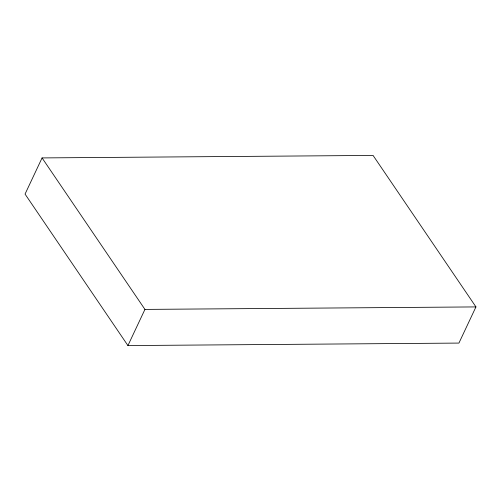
<?xml version="1.0" encoding="UTF-8"?>
<svg xmlns="http://www.w3.org/2000/svg" width="501" height="501" viewBox="0 0 501 501"><rect width="100%" height="100%" fill="white"/><g stroke="black" fill="none" stroke-linecap="round" stroke-linejoin="round"><path stroke-width="0.75" d="M42.071 157.921L25.05 194.087L127.93 345.571L458.929 343.079L475.95 306.913L373.07 155.429L42.071 157.921L144.946 309.405L475.95 306.913M127.93 345.571L144.946 309.405"/></g></svg>
